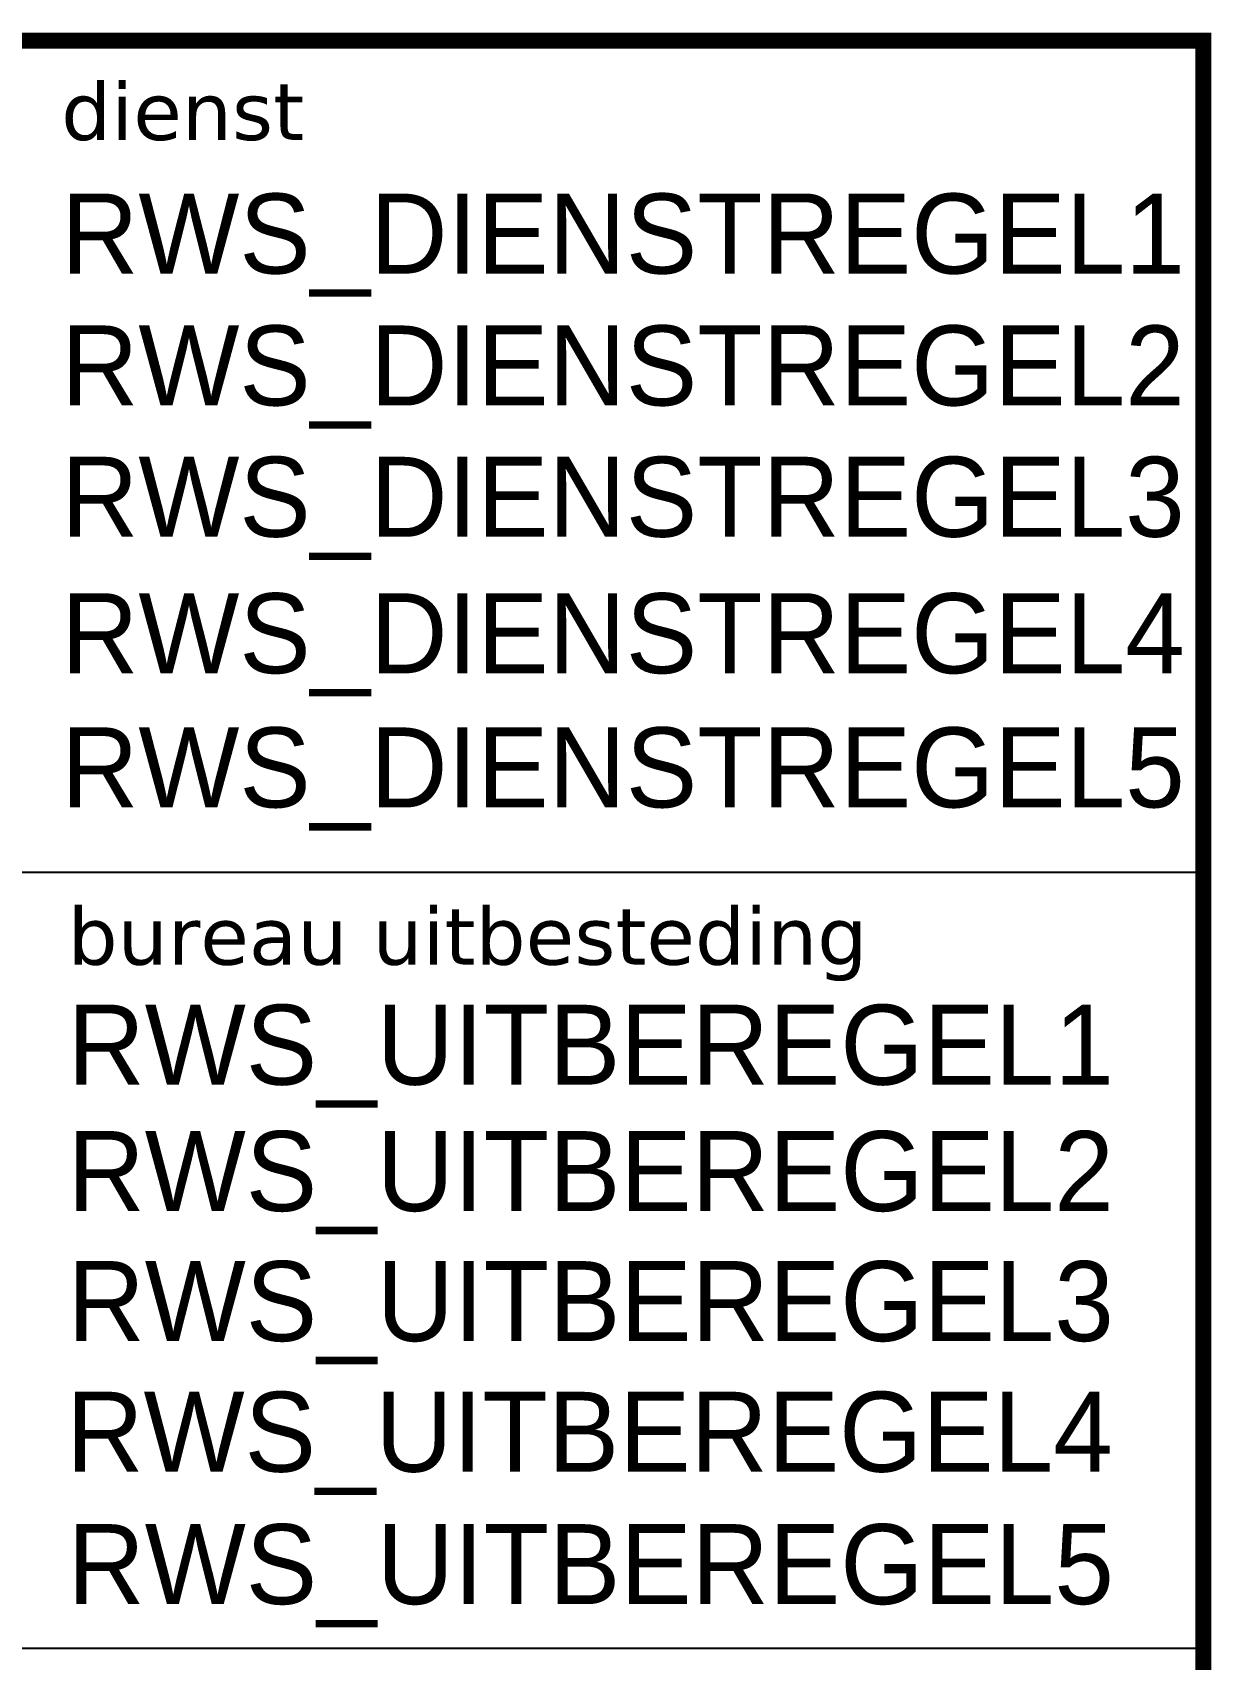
# Model space of a CAD drawing. Header units: metres. Extents: x -170 to 15, y -9 to 95.
# Drawn here: x -36.6 to 0.2, y 44.4 to 95.2 of the extents above; entities that cross this region are included whole.
import ezdxf

# ---------------------------------------------------------------- set-up
doc = ezdxf.new("R2010")
doc.units = ezdxf.units.M
doc.header["$MEASUREMENT"] = 0
for name, color, linetype in [('TO-XX-STEMPEL', 7, 'CONTINUOUS'), ('TO-XX-T18_1', 7, 'CONTINUOUS'), ('TO-XX-T25_1', 7, 'CONTINUOUS')]:
    doc.layers.add(name, color=color, linetype=linetype)
doc.styles.add('RIJKSHUISSTIJL', font='verdana.TTF', dxfattribs={"height": 1.8})
doc.styles.add('RTW_ISO', font='iso-rtw.shx')

msp = doc.modelspace()

# ---------------------------------------------------------------- linework, layer by layer
at = {"layer": 'TO-XX-STEMPEL'}
for p, q in [((0, 95), (-170, 95)), ((0, 0), (0, 95)), ((-0.081, 69), (-170, 69)), ((-37.5, 44.77), (-0.078, 44.77))]:
    msp.add_line(p, q, dxfattribs=at)
at = {"layer": 'TO-XX-STEMPEL', "const_width": 0.5, "flags": 128}
msp.add_lwpolyline([(0, 0), (0, 95), (-170, 95), (-170, 0)], dxfattribs=at)

# ---------------------------------------------------------------- texts
at = {"layer": 'TO-XX-T18_1', "style": 'RIJKSHUISSTIJL'}
for s, p in [('dienst', (-35.696, 91.893)), ('bureau uitbesteding', (-35.496, 66.124))]:
    msp.add_text(s, height=1.8, dxfattribs=at).set_placement(p)
at = {"layer": 'TO-XX-T25_1', "style": 'RTW_ISO', "flags": 8}
for tag, p in [('RWS_DIENSTREGEL1', (-35.696, 87.718)), ('RWS_DIENSTREGEL2', (-35.696, 83.597)), ('RWS_DIENSTREGEL3', (-35.696, 79.494)), ('RWS_DIENSTREGEL4', (-35.696, 75.23)), ('RWS_DIENSTREGEL5', (-35.696, 71.038)), ('RWS_UITBEREGEL1', (-35.496, 62.373)), ('RWS_UITBEREGEL2', (-35.496, 58.425)), ('RWS_UITBEREGEL3', (-35.496, 54.362)), ('RWS_UITBEREGEL4', (-35.533, 50.279)), ('RWS_UITBEREGEL5', (-35.496, 46.143))]:
    msp.add_attdef(tag, p, '', height=2.5, dxfattribs=at)

doc.saveas('drawing.dxf')
